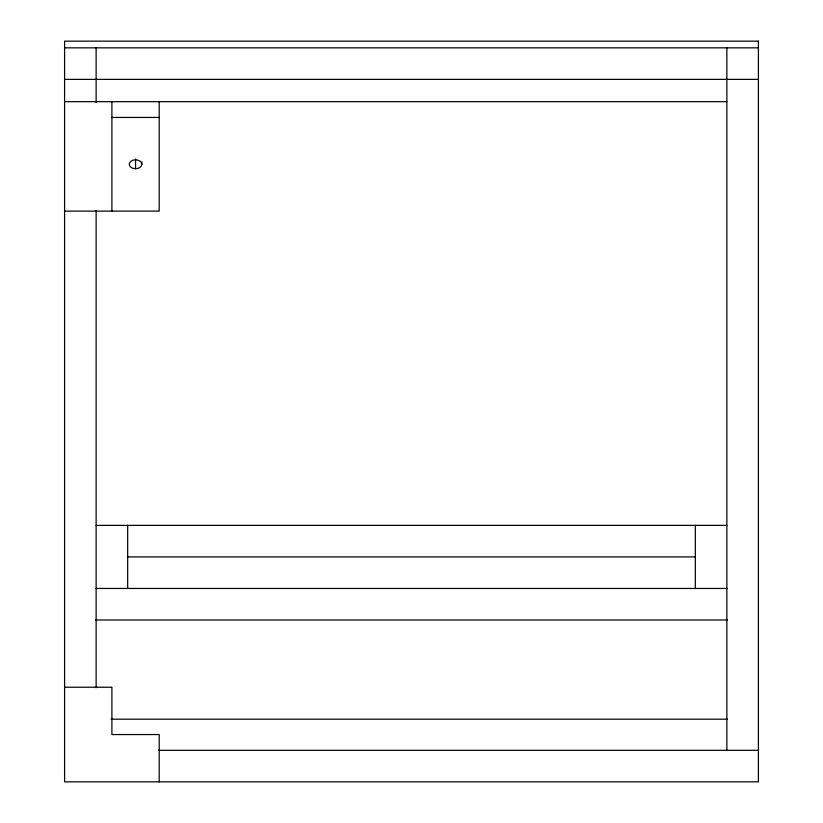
<?xml version="1.0" encoding="UTF-8"?>
<svg xmlns="http://www.w3.org/2000/svg" width="823" height="823" viewBox="0 0 823 823"><rect width="100%" height="100%" fill="white"/><g stroke="black" fill="none" stroke-linecap="round" stroke-linejoin="round"><path stroke-width="1.23" d="M64.595 47.837L758.405 47.837M64.595 79.378L758.405 79.378M64.595 101.682L726.874 101.682M111.897 117.442L159.199 117.442M64.595 211.11L159.199 211.11L159.199 101.682M96.126 525.372L726.874 525.372M127.668 556.914L695.332 556.914M95.653 588.455L727.347 588.455M95.653 619.986L727.347 619.986M64.595 687.236L111.897 687.236L111.897 734.548L159.199 734.548L159.199 781.85M111.064 719.189L727.347 719.189M158.386 750.309L758.405 750.309M726.874 47.837L726.874 750.309M695.332 525.372L695.332 588.455M141.854 161.853L141.854 164.271A6.306 4.465 0 0 1 132.4 168.139A6.306 4.465 0 0 1 132.4 160.413A6.306 4.465 0 0 1 141.854 164.271M135.548 159.034L135.548 168.736M127.668 525.372L127.668 588.455M111.897 101.682L111.897 211.11M96.126 47.837L96.126 102.515M96.126 210.482L96.126 687.75M758.405 41.15L64.595 41.15L64.595 781.85L758.405 781.84L758.405 41.15"/></g></svg>
